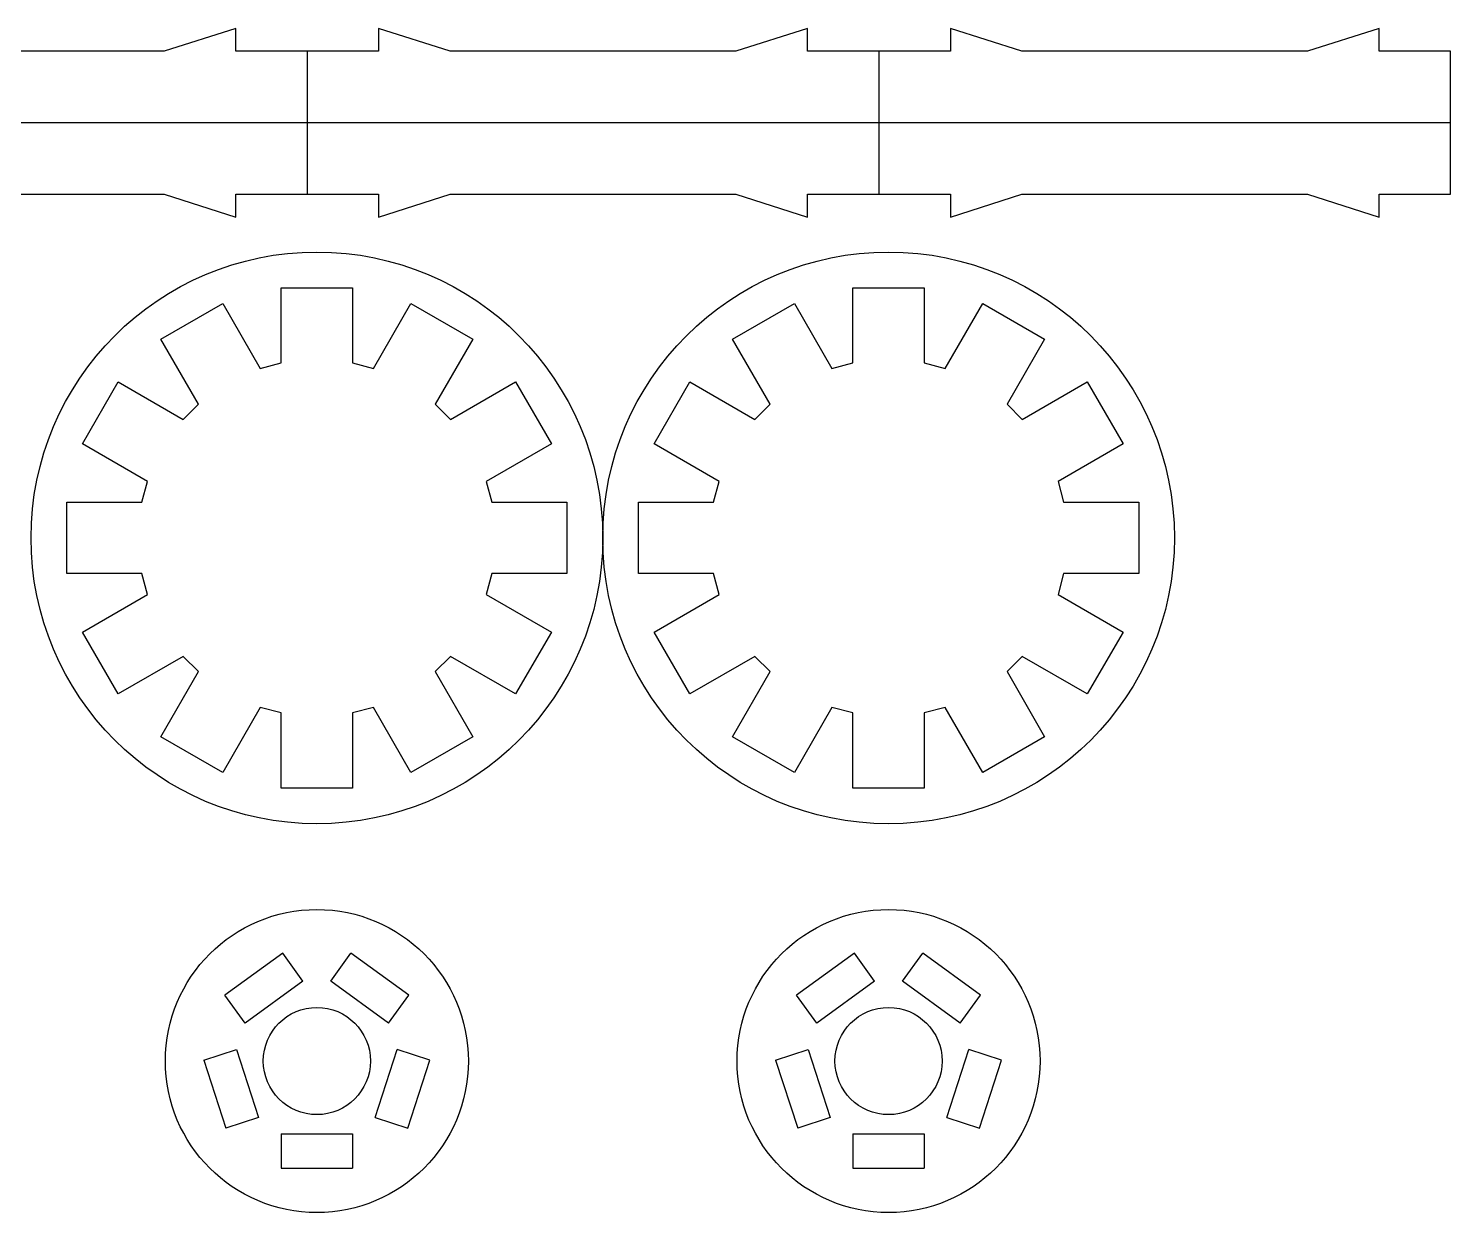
# Model space of a CAD drawing. Header units: inches. Extents: x 0.5 to 7.9, y -1.7 to 8.6.
# Drawn here: x 4.717 to 7.204, y 4.054 to 6.124 of the extents above; entities that cross this region are included whole.
import ezdxf

# ---------------------------------------------------------------- set-up
doc = ezdxf.new("R2010")
doc.units = ezdxf.units.IN
doc.header["$MEASUREMENT"] = 0
doc.layers.add('Layer 1', color=7, linetype='Continuous')

# ---------------------------------------------------------------- blocks, each defined once
blk = doc.blocks.new('block 287')
at = {"layer": 'Layer 1', "color": 7, "lineweight": 25, "true_color": 0xffffff}
blk.add_lwpolyline([(6.4512, 5.1663), (6.6074, 5.1663)], dxfattribs=at)
blk = doc.blocks.new('block 288')
at = {"layer": 'Layer 1', "color": 7, "lineweight": 25, "true_color": 0xffffff}
blk.add_lwpolyline([(7.7012, 5.1663), (7.8574, 5.1663)], dxfattribs=at)
blk = doc.blocks.new('block 289')
at = {"layer": 'Layer 1', "color": 7, "lineweight": 25, "true_color": 0xffffff}
blk.add_lwpolyline([(6.4512, 5.2413), (6.6074, 5.2413)], dxfattribs=at)
blk = doc.blocks.new('block 290')
at = {"layer": 'Layer 1', "color": 7, "lineweight": 25, "true_color": 0xffffff}
blk.add_lwpolyline([(7.7012, 5.2413), (7.8574, 5.2413)], dxfattribs=at)
blk = doc.blocks.new('block 294')
at = {"layer": 'Layer 1', "color": 7, "lineweight": 25, "true_color": 0xffffff}
blk.add_lwpolyline([(7.903, 6.1738), (7.8574, 6.1616)], dxfattribs=at)
blk = doc.blocks.new('block 308')
at = {"layer": 'Layer 1', "color": 7, "lineweight": 25, "true_color": 0xffffff}
blk.add_lwpolyline([(6.653, 6.1738), (6.6074, 6.1616)], dxfattribs=at)
blk = doc.blocks.new('block 314')
at = {"layer": 'Layer 1', "color": 7, "lineweight": 25, "true_color": 0xffffff}
blk.add_lwpolyline([(6.6568, 5.2771), (6.7281, 5.2539)], dxfattribs=at)
blk = doc.blocks.new('block 326')
at = {"layer": 'Layer 1', "color": 7, "lineweight": 25, "true_color": 0xffffff}
blk.add_lwpolyline([(6.7764, 5.4025), (6.705, 5.4257)], dxfattribs=at)
blk = doc.blocks.new('block 332')
at = {"layer": 'Layer 1', "color": 7, "lineweight": 25, "true_color": 0xffffff}
blk.add_lwpolyline([(7.6556, 6.9148), (7.7012, 6.927)], dxfattribs=at)
blk = doc.blocks.new('block 343')
at = {"layer": 'Layer 1', "color": 7, "lineweight": 25, "true_color": 0xffffff}
blk.add_lwpolyline([(7.9068, 5.2771), (7.9781, 5.2539)], dxfattribs=at)
blk = doc.blocks.new('block 344')
at = {"layer": 'Layer 1', "color": 7, "lineweight": 25, "true_color": 0xffffff}
blk.add_lwpolyline([(8.0264, 5.4025), (7.955, 5.4257)], dxfattribs=at)
blk = doc.blocks.new('block 347')
at = {"layer": 'Layer 1', "color": 7, "lineweight": 25, "true_color": 0xffffff}
blk.add_lwpolyline([(6.4056, 6.9148), (6.4512, 6.927)], dxfattribs=at)
blk = doc.blocks.new('block 349')
at = {"layer": 'Layer 1', "color": 7, "lineweight": 25, "true_color": 0xffffff}
blk.add_lwpolyline([(7.3966, 6.4662), (7.2324, 6.4662)], dxfattribs=at)
blk = doc.blocks.new('block 350')
at = {"layer": 'Layer 1', "color": 7, "lineweight": 25, "true_color": 0xffffff}
blk.add_lwpolyline([(6.1466, 6.4662), (5.9824, 6.4662)], dxfattribs=at)
blk = doc.blocks.new('block 356')
at = {"layer": 'Layer 1', "color": 7, "lineweight": 25, "true_color": 0xffffff}
blk.add_lwpolyline([(5.9824, 6.6224), (6.1466, 6.6224)], dxfattribs=at)
blk = doc.blocks.new('block 357')
at = {"layer": 'Layer 1', "color": 7, "lineweight": 25, "true_color": 0xffffff}
blk.add_lwpolyline([(7.2324, 6.6224), (7.3966, 6.6224)], dxfattribs=at)
blk = doc.blocks.new('block 358')
at = {"layer": 'Layer 1', "color": 7, "lineweight": 25, "true_color": 0xffffff}
blk.add_lwpolyline([(6.4512, 6.1616), (6.4056, 6.1738)], dxfattribs=at)
blk = doc.blocks.new('block 359')
at = {"layer": 'Layer 1', "color": 7, "lineweight": 25, "true_color": 0xffffff}
blk.add_lwpolyline([(6.6862, 5.4837), (6.5598, 5.5755)], dxfattribs=at)
blk = doc.blocks.new('block 360')
at = {"layer": 'Layer 1', "color": 7, "lineweight": 25, "true_color": 0xffffff}
blk.add_lwpolyline([(6.7303, 5.5443), (6.6039, 5.6362)], dxfattribs=at)
blk = doc.blocks.new('block 364')
at = {"layer": 'Layer 1', "color": 7, "lineweight": 25, "true_color": 0xffffff}
blk.add_lwpolyline([(6.2369, 6.8033), (6.2703, 6.8367)], dxfattribs=at)
blk = doc.blocks.new('block 365')
at = {"layer": 'Layer 1', "color": 7, "lineweight": 25, "true_color": 0xffffff}
blk.add_lwpolyline([(6.0166, 6.3385), (6.1588, 6.4206)], dxfattribs=at)
blk = doc.blocks.new('block 366')
at = {"layer": 'Layer 1', "color": 7, "lineweight": 25, "true_color": 0xffffff}
blk.add_lwpolyline([(6.8217, 6.8033), (6.9639, 6.8854)], dxfattribs=at)
blk = doc.blocks.new('block 367')
at = {"layer": 'Layer 1', "color": 7, "lineweight": 25, "true_color": 0xffffff}
blk.add_lwpolyline([(7.042, 6.7501), (6.8998, 6.668)], dxfattribs=at)
blk = doc.blocks.new('block 368')
at = {"layer": 'Layer 1', "color": 7, "lineweight": 25, "true_color": 0xffffff}
blk.add_lwpolyline([(6.2369, 6.2853), (6.0948, 6.2032)], dxfattribs=at)
blk = doc.blocks.new('block 382')
at = {"layer": 'Layer 1', "color": 7, "lineweight": 25, "true_color": 0xffffff}
blk.add_lwpolyline([(7.7012, 6.1616), (7.6556, 6.1738)], dxfattribs=at)
blk = doc.blocks.new('block 383')
at = {"layer": 'Layer 1', "color": 7, "lineweight": 25, "true_color": 0xffffff}
blk.add_lwpolyline([(6.3724, 5.4837), (6.3283, 5.5443)], dxfattribs=at)
blk = doc.blocks.new('block 384')
at = {"layer": 'Layer 1', "color": 7, "lineweight": 25, "true_color": 0xffffff}
blk.add_lwpolyline([(6.4988, 5.5755), (6.4548, 5.6362)], dxfattribs=at)
blk = doc.blocks.new('block 391')
at = {"layer": 'Layer 1', "color": 7, "lineweight": 25, "true_color": 0xffffff}
blk.add_lwpolyline([(6.1466, 6.6224), (6.1588, 6.668)], dxfattribs=at)
blk = doc.blocks.new('block 400')
at = {"layer": 'Layer 1', "color": 7, "lineweight": 25, "true_color": 0xffffff}
blk.add_lwpolyline([(6.9639, 6.2032), (6.8217, 6.2853)], dxfattribs=at)
blk = doc.blocks.new('block 401')
at = {"layer": 'Layer 1', "color": 7, "lineweight": 25, "true_color": 0xffffff}
blk.add_lwpolyline([(6.1588, 6.668), (6.0166, 6.7501)], dxfattribs=at)
blk = doc.blocks.new('block 402')
at = {"layer": 'Layer 1', "color": 7, "lineweight": 25, "true_color": 0xffffff}
blk.add_lwpolyline([(6.2703, 6.2519), (6.2369, 6.2853)], dxfattribs=at)
blk = doc.blocks.new('block 403')
at = {"layer": 'Layer 1', "color": 7, "lineweight": 25, "true_color": 0xffffff}
blk.add_lwpolyline([(6.2823, 5.4025), (6.3306, 5.2539)], dxfattribs=at)
blk = doc.blocks.new('block 404')
at = {"layer": 'Layer 1', "color": 7, "lineweight": 25, "true_color": 0xffffff}
blk.add_lwpolyline([(6.3536, 5.4257), (6.4019, 5.2771)], dxfattribs=at)
blk = doc.blocks.new('block 405')
at = {"layer": 'Layer 1', "color": 7, "lineweight": 25, "true_color": 0xffffff}
blk.add_lwpolyline([(6.1882, 6.1097), (6.2703, 6.2519)], dxfattribs=at)
blk = doc.blocks.new('block 406')
at = {"layer": 'Layer 1', "color": 7, "lineweight": 25, "true_color": 0xffffff}
blk.add_lwpolyline([(6.4056, 6.1738), (6.3235, 6.0316)], dxfattribs=at)
blk = doc.blocks.new('block 407')
at = {"layer": 'Layer 1', "color": 7, "lineweight": 25, "true_color": 0xffffff}
blk.add_lwpolyline([(7.2666, 6.3385), (7.4088, 6.4206)], dxfattribs=at)
blk = doc.blocks.new('block 408')
at = {"layer": 'Layer 1', "color": 7, "lineweight": 25, "true_color": 0xffffff}
blk.add_lwpolyline([(8.0717, 6.8033), (8.2139, 6.8854)], dxfattribs=at)
blk = doc.blocks.new('block 411')
at = {"layer": 'Layer 1', "color": 7, "lineweight": 25, "true_color": 0xffffff}
blk.add_lwpolyline([(9.0081, 7.4519), (1.5081, 7.4519)], dxfattribs=at)
blk = doc.blocks.new('block 412')
at = {"layer": 'Layer 1', "color": 7, "lineweight": 25, "true_color": 0xffffff}
blk.add_lwpolyline([(6.6074, 6.927), (6.653, 6.9148)], dxfattribs=at)
blk = doc.blocks.new('block 413')
at = {"layer": 'Layer 1', "color": 7, "lineweight": 25, "true_color": 0xffffff}
blk.add_lwpolyline([(6.0948, 6.8854), (6.2369, 6.8033)], dxfattribs=at)
blk = doc.blocks.new('block 414')
at = {"layer": 'Layer 1', "color": 7, "lineweight": 25, "true_color": 0xffffff}
blk.add_lwpolyline([(6.8998, 6.4206), (7.042, 6.3385)], dxfattribs=at)
blk = doc.blocks.new('block 415')
at = {"layer": 'Layer 1', "color": 7, "lineweight": 25, "true_color": 0xffffff}
blk.add_lwpolyline([(7.9362, 5.4837), (7.8098, 5.5755)], dxfattribs=at)
blk = doc.blocks.new('block 416')
at = {"layer": 'Layer 1', "color": 7, "lineweight": 25, "true_color": 0xffffff}
blk.add_lwpolyline([(7.9803, 5.5443), (7.8539, 5.6362)], dxfattribs=at)
blk = doc.blocks.new('block 417')
at = {"layer": 'Layer 1', "color": 7, "lineweight": 25, "true_color": 0xffffff}
blk.add_lwpolyline([(6.1588, 6.4206), (6.1466, 6.4662)], dxfattribs=at)
blk = doc.blocks.new('block 418')
at = {"layer": 'Layer 1', "color": 7, "lineweight": 25, "true_color": 0xffffff}
blk.add_lwpolyline([(6.4512, 5.2413), (6.4512, 5.1663)], dxfattribs=at)
blk = doc.blocks.new('block 419')
at = {"layer": 'Layer 1', "color": 7, "lineweight": 25, "true_color": 0xffffff}
blk.add_lwpolyline([(6.4512, 5.9974), (6.4512, 6.1616)], dxfattribs=at)
blk = doc.blocks.new('block 420')
at = {"layer": 'Layer 1', "color": 7, "lineweight": 25, "true_color": 0xffffff}
blk.add_lwpolyline([(6.4512, 6.927), (6.4512, 7.0912)], dxfattribs=at)
blk = doc.blocks.new('block 421')
at = {"layer": 'Layer 1', "color": 7, "lineweight": 25, "true_color": 0xffffff}
blk.add_lwpolyline([(6.5081, 7.6081), (6.5081, 7.2956)], dxfattribs=at)
blk = doc.blocks.new('block 422')
at = {"layer": 'Layer 1', "color": 7, "lineweight": 25, "true_color": 0xffffff}
blk.add_lwpolyline([(6.6074, 7.0912), (6.6074, 6.927)], dxfattribs=at)
blk = doc.blocks.new('block 423')
at = {"layer": 'Layer 1', "color": 7, "lineweight": 25, "true_color": 0xffffff}
blk.add_lwpolyline([(6.6074, 6.1616), (6.6074, 5.9974)], dxfattribs=at)
blk = doc.blocks.new('block 424')
at = {"layer": 'Layer 1', "color": 7, "lineweight": 25, "true_color": 0xffffff}
blk.add_lwpolyline([(6.6074, 5.2413), (6.6074, 5.1663)], dxfattribs=at)
blk = doc.blocks.new('block 425')
at = {"layer": 'Layer 1', "color": 7, "lineweight": 25, "true_color": 0xffffff}
blk.add_lwpolyline([(6.8217, 6.2853), (6.7883, 6.2519)], dxfattribs=at)
blk = doc.blocks.new('block 426')
at = {"layer": 'Layer 1', "color": 7, "lineweight": 25, "true_color": 0xffffff}
blk.add_lwpolyline([(7.4869, 6.8033), (7.5203, 6.8367)], dxfattribs=at)
blk = doc.blocks.new('block 427')
at = {"layer": 'Layer 1', "color": 7, "lineweight": 25, "true_color": 0xffffff}
blk.add_lwpolyline([(6.4548, 5.6362), (6.3283, 5.5443)], dxfattribs=at)
blk = doc.blocks.new('block 428')
at = {"layer": 'Layer 1', "color": 7, "lineweight": 25, "true_color": 0xffffff}
blk.add_lwpolyline([(8.292, 6.7501), (8.1498, 6.668)], dxfattribs=at)
blk = doc.blocks.new('block 429')
at = {"layer": 'Layer 1', "color": 7, "lineweight": 25, "true_color": 0xffffff}
blk.add_lwpolyline([(7.4869, 6.2853), (7.3448, 6.2032)], dxfattribs=at)
blk = doc.blocks.new('block 430')
at = {"layer": 'Layer 1', "color": 7, "lineweight": 25, "true_color": 0xffffff}
blk.add_lwpolyline([(6.2823, 5.4025), (6.3536, 5.4257)], dxfattribs=at)
blk = doc.blocks.new('block 432')
at = {"layer": 'Layer 1', "color": 7, "lineweight": 25, "true_color": 0xffffff}
blk.add_lwpolyline([(7.8574, 6.927), (7.903, 6.9148)], dxfattribs=at)
blk = doc.blocks.new('block 433')
at = {"layer": 'Layer 1', "color": 7, "lineweight": 25, "true_color": 0xffffff}
blk.add_lwpolyline([(8.2139, 6.2032), (8.0717, 6.2853)], dxfattribs=at)
blk = doc.blocks.new('block 434')
at = {"layer": 'Layer 1', "color": 7, "lineweight": 25, "true_color": 0xffffff}
blk.add_lwpolyline([(7.4088, 6.668), (7.2666, 6.7501)], dxfattribs=at)
blk = doc.blocks.new('block 435')
at = {"layer": 'Layer 1', "color": 7, "lineweight": 25, "true_color": 0xffffff}
blk.add_lwpolyline([(6.912, 6.4662), (6.8998, 6.4206)], dxfattribs=at)
blk = doc.blocks.new('block 436')
at = {"layer": 'Layer 1', "color": 7, "lineweight": 25, "true_color": 0xffffff}
blk.add_lwpolyline([(6.5598, 5.5755), (6.6039, 5.6362)], dxfattribs=at)
blk = doc.blocks.new('block 437')
at = {"layer": 'Layer 1', "color": 7, "lineweight": 25, "true_color": 0xffffff}
blk.add_lwpolyline([(6.4988, 5.5755), (6.3724, 5.4837)], dxfattribs=at)
blk = doc.blocks.new('block 438')
at = {"layer": 'Layer 1', "color": 7, "lineweight": 25, "true_color": 0xffffff}
blk.add_lwpolyline([(6.4019, 5.2771), (6.3306, 5.2539)], dxfattribs=at)
blk = doc.blocks.new('block 439')
at = {"layer": 'Layer 1', "color": 7, "lineweight": 25, "true_color": 0xffffff}
blk.add_lwpolyline([(7.5323, 5.4025), (7.6036, 5.4257)], dxfattribs=at)
blk = doc.blocks.new('block 442')
at = {"layer": 'Layer 1', "color": 7, "lineweight": 25, "true_color": 0xffffff}
blk.add_lwpolyline([(7.3448, 6.8854), (7.4869, 6.8033)], dxfattribs=at)
blk = doc.blocks.new('block 443')
at = {"layer": 'Layer 1', "color": 7, "lineweight": 25, "true_color": 0xffffff}
blk.add_lwpolyline([(8.1498, 6.4206), (8.292, 6.3385)], dxfattribs=at)
blk = doc.blocks.new('block 444')
at = {"layer": 'Layer 1', "color": 7, "lineweight": 25, "true_color": 0xffffff}
blk.add_lwpolyline([(6.7883, 6.8367), (6.8217, 6.8033)], dxfattribs=at)
blk = doc.blocks.new('block 445')
at = {"layer": 'Layer 1', "color": 7, "lineweight": 25, "true_color": 0xffffff}
blk.add_lwpolyline([(7.5203, 6.2519), (7.4869, 6.2853)], dxfattribs=at)
blk = doc.blocks.new('block 446')
at = {"layer": 'Layer 1', "color": 7, "lineweight": 25, "true_color": 0xffffff}
blk.add_lwpolyline([(7.6224, 5.4837), (7.5783, 5.5443)], dxfattribs=at)
blk = doc.blocks.new('block 447')
at = {"layer": 'Layer 1', "color": 7, "lineweight": 25, "true_color": 0xffffff}
blk.add_lwpolyline([(7.7488, 5.5755), (7.7048, 5.6362)], dxfattribs=at)
blk = doc.blocks.new('block 448')
at = {"layer": 'Layer 1', "color": 7, "lineweight": 25, "true_color": 0xffffff}
blk.add_lwpolyline([(6.6568, 5.2771), (6.705, 5.4257)], dxfattribs=at)
blk = doc.blocks.new('block 449')
at = {"layer": 'Layer 1', "color": 7, "lineweight": 25, "true_color": 0xffffff}
blk.add_lwpolyline([(6.7281, 5.2539), (6.7764, 5.4025)], dxfattribs=at)
blk = doc.blocks.new('block 450')
at = {"layer": 'Layer 1', "color": 7, "lineweight": 25, "true_color": 0xffffff}
blk.add_lwpolyline([(6.6862, 5.4837), (6.7303, 5.5443)], dxfattribs=at)
blk = doc.blocks.new('block 451')
at = {"layer": 'Layer 1', "color": 7, "lineweight": 25, "true_color": 0xffffff}
blk.add_lwpolyline([(7.6519, 5.2771), (7.5806, 5.2539)], dxfattribs=at)
blk = doc.blocks.new('block 452')
at = {"layer": 'Layer 1', "color": 7, "lineweight": 25, "true_color": 0xffffff}
blk.add_lwpolyline([(7.5323, 5.4025), (7.5806, 5.2539)], dxfattribs=at)
blk = doc.blocks.new('block 453')
at = {"layer": 'Layer 1', "color": 7, "lineweight": 25, "true_color": 0xffffff}
blk.add_lwpolyline([(6.8998, 6.668), (6.912, 6.6224)], dxfattribs=at)
blk = doc.blocks.new('block 454')
at = {"layer": 'Layer 1', "color": 7, "lineweight": 25, "true_color": 0xffffff}
blk.add_lwpolyline([(7.3966, 6.6224), (7.4088, 6.668)], dxfattribs=at)
blk = doc.blocks.new('block 455')
at = {"layer": 'Layer 1', "color": 7, "lineweight": 25, "true_color": 0xffffff}
blk.add_lwpolyline([(7.4382, 6.1097), (7.5203, 6.2519)], dxfattribs=at)
blk = doc.blocks.new('block 456')
at = {"layer": 'Layer 1', "color": 7, "lineweight": 25, "true_color": 0xffffff}
blk.add_lwpolyline([(8.0717, 6.2853), (8.0383, 6.2519)], dxfattribs=at)
blk = doc.blocks.new('block 457')
at = {"layer": 'Layer 1', "color": 7, "lineweight": 25, "true_color": 0xffffff}
blk.add_lwpolyline([(7.7048, 5.6362), (7.5783, 5.5443)], dxfattribs=at)
blk = doc.blocks.new('block 458')
at = {"layer": 'Layer 1', "color": 7, "lineweight": 25, "true_color": 0xffffff}
blk.add_lwpolyline([(7.7488, 5.5755), (7.6224, 5.4837)], dxfattribs=at)
blk = doc.blocks.new('block 459')
at = {"layer": 'Layer 1', "color": 7, "lineweight": 25, "true_color": 0xffffff}
blk.add_lwpolyline([(7.6036, 5.4257), (7.6519, 5.2771)], dxfattribs=at)
blk = doc.blocks.new('block 460')
at = {"layer": 'Layer 1', "color": 7, "lineweight": 25, "true_color": 0xffffff}
blk.add_lwpolyline([(7.4088, 6.4206), (7.3966, 6.4662)], dxfattribs=at)
blk = doc.blocks.new('block 461')
at = {"layer": 'Layer 1', "color": 7, "lineweight": 25, "true_color": 0xffffff}
blk.add_lwpolyline([(7.6556, 6.1738), (7.5735, 6.0316)], dxfattribs=at)
blk = doc.blocks.new('block 462')
at = {"layer": 'Layer 1', "color": 7, "lineweight": 25, "true_color": 0xffffff}
blk.add_lwpolyline([(8.0383, 6.8367), (8.0717, 6.8033)], dxfattribs=at)
blk = doc.blocks.new('block 463')
at = {"layer": 'Layer 1', "color": 7, "lineweight": 25, "true_color": 0xffffff}
blk.add_lwpolyline([(7.7012, 5.2413), (7.7012, 5.1663)], dxfattribs=at)
blk = doc.blocks.new('block 464')
at = {"layer": 'Layer 1', "color": 7, "lineweight": 25, "true_color": 0xffffff}
blk.add_lwpolyline([(7.7012, 5.9974), (7.7012, 6.1616)], dxfattribs=at)
blk = doc.blocks.new('block 465')
at = {"layer": 'Layer 1', "color": 7, "lineweight": 25, "true_color": 0xffffff}
blk.add_lwpolyline([(7.7012, 6.927), (7.7012, 7.0912)], dxfattribs=at)
blk = doc.blocks.new('block 466')
at = {"layer": 'Layer 1', "color": 7, "lineweight": 25, "true_color": 0xffffff}
blk.add_lwpolyline([(7.7581, 7.6081), (7.7581, 7.2956)], dxfattribs=at)
blk = doc.blocks.new('block 467')
at = {"layer": 'Layer 1', "color": 7, "lineweight": 25, "true_color": 0xffffff}
blk.add_lwpolyline([(7.8574, 7.0912), (7.8574, 6.927)], dxfattribs=at)
blk = doc.blocks.new('block 468')
at = {"layer": 'Layer 1', "color": 7, "lineweight": 25, "true_color": 0xffffff}
blk.add_lwpolyline([(7.8574, 6.1616), (7.8574, 5.9974)], dxfattribs=at)
blk = doc.blocks.new('block 469')
at = {"layer": 'Layer 1', "color": 7, "lineweight": 25, "true_color": 0xffffff}
blk.add_lwpolyline([(7.8574, 5.2413), (7.8574, 5.1663)], dxfattribs=at)
blk = doc.blocks.new('block 470')
at = {"layer": 'Layer 1', "color": 7, "lineweight": 25, "true_color": 0xffffff}
blk.add_lwpolyline([(7.8098, 5.5755), (7.8539, 5.6362)], dxfattribs=at)
blk = doc.blocks.new('block 471')
at = {"layer": 'Layer 1', "color": 7, "lineweight": 25, "true_color": 0xffffff}
blk.add_lwpolyline([(8.162, 6.4662), (8.1498, 6.4206)], dxfattribs=at)
blk = doc.blocks.new('block 472')
at = {"layer": 'Layer 1', "color": 7, "lineweight": 25, "true_color": 0xffffff}
blk.add_lwpolyline([(7.9068, 5.2771), (7.955, 5.4257)], dxfattribs=at)
blk = doc.blocks.new('block 473')
at = {"layer": 'Layer 1', "color": 7, "lineweight": 25, "true_color": 0xffffff}
blk.add_lwpolyline([(7.9781, 5.2539), (8.0264, 5.4025)], dxfattribs=at)
blk = doc.blocks.new('block 474')
at = {"layer": 'Layer 1', "color": 7, "lineweight": 25, "true_color": 0xffffff}
blk.add_lwpolyline([(7.9362, 5.4837), (7.9803, 5.5443)], dxfattribs=at)
blk = doc.blocks.new('block 475')
at = {"layer": 'Layer 1', "color": 7, "lineweight": 25, "true_color": 0xffffff}
blk.add_lwpolyline([(8.1498, 6.668), (8.162, 6.6224)], dxfattribs=at)
blk = doc.blocks.new('block 476')
at = {"layer": 'Layer 1', "color": 7, "lineweight": 25, "true_color": 0xffffff}
blk.add_lwpolyline([(9.0081, 7.2956), (9.0081, 7.6081)], dxfattribs=at)
blk = doc.blocks.new('block 2')
at = {"layer": 'Layer 1'}
for name in ['block 421', 'block 466', 'block 476', 'block 411', 'block 420', 'block 422', 'block 465', 'block 467', 'block 347', 'block 412', 'block 332', 'block 432', 'block 413', 'block 366', 'block 442', 'block 408', 'block 364', 'block 444', 'block 426', 'block 462', 'block 401', 'block 367', 'block 434', 'block 428', 'block 391', 'block 453', 'block 454', 'block 475', 'block 356', 'block 357', 'block 350', 'block 417', 'block 435', 'block 349', 'block 460', 'block 471', 'block 365', 'block 414', 'block 407', 'block 443', 'block 368', 'block 402', 'block 425', 'block 400', 'block 429', 'block 445', 'block 456', 'block 433', 'block 405', 'block 455', 'block 406', 'block 358', 'block 419', 'block 308', 'block 423', 'block 461', 'block 382', 'block 464', 'block 294', 'block 468', 'block 427', 'block 384', 'block 436', 'block 360', 'block 457', 'block 447', 'block 470', 'block 416', 'block 437', 'block 359', 'block 458', 'block 415', 'block 383', 'block 450', 'block 446', 'block 474', 'block 430', 'block 404', 'block 448', 'block 326', 'block 439', 'block 459', 'block 472', 'block 344', 'block 403', 'block 449', 'block 452', 'block 473', 'block 438', 'block 314', 'block 451', 'block 343', 'block 289', 'block 418', 'block 424', 'block 290', 'block 463', 'block 469', 'block 287', 'block 288']:
    blk.add_blockref(name, (0, 0), dxfattribs=at)
blk = doc.blocks.new('block 969')
at = {"layer": 'Layer 1', "color": 7, "lineweight": 25, "true_color": 0xffffff}
blk.add_lwpolyline([(6.3519, 7.6581), (6.1956, 7.6081)], dxfattribs=at)
blk = doc.blocks.new('block 971')
at = {"layer": 'Layer 1', "color": 7, "lineweight": 25, "true_color": 0xffffff}
blk.add_lwpolyline([(7.6019, 7.6581), (7.4456, 7.6081)], dxfattribs=at)
blk = doc.blocks.new('block 972')
at = {"layer": 'Layer 1', "color": 7, "lineweight": 25, "true_color": 0xffffff}
blk.add_lwpolyline([(6.6644, 7.2456), (6.8206, 7.2956)], dxfattribs=at)
blk = doc.blocks.new('block 973')
at = {"layer": 'Layer 1', "color": 7, "lineweight": 25, "true_color": 0xffffff}
blk.add_lwpolyline([(7.8574, 5.9974), (7.7012, 5.9974)], dxfattribs=at)
blk = doc.blocks.new('block 974')
at = {"layer": 'Layer 1', "color": 7, "lineweight": 25, "true_color": 0xffffff}
blk.add_lwpolyline([(6.6074, 5.9974), (6.4512, 5.9974)], dxfattribs=at)
blk = doc.blocks.new('block 977')
at = {"layer": 'Layer 1', "color": 7, "lineweight": 25, "true_color": 0xffffff}
blk.add_lwpolyline([(6.1882, 6.9788), (6.3235, 7.057)], dxfattribs=at)
blk = doc.blocks.new('block 978')
at = {"layer": 'Layer 1', "color": 7, "lineweight": 25, "true_color": 0xffffff}
blk.add_lwpolyline([(8.8519, 7.6581), (8.6956, 7.6081)], dxfattribs=at)
blk = doc.blocks.new('block 979')
at = {"layer": 'Layer 1', "color": 7, "lineweight": 25, "true_color": 0xffffff}
blk.add_lwpolyline([(7.9144, 7.2456), (8.0706, 7.2956)], dxfattribs=at)
blk = doc.blocks.new('block 983')
at = {"layer": 'Layer 1', "color": 7, "lineweight": 25, "true_color": 0xffffff}
blk.add_lwpolyline([(8.3262, 6.4662), (8.162, 6.4662)], dxfattribs=at)
blk = doc.blocks.new('block 984')
at = {"layer": 'Layer 1', "color": 7, "lineweight": 25, "true_color": 0xffffff}
blk.add_lwpolyline([(7.0762, 6.4662), (6.912, 6.4662)], dxfattribs=at)
blk = doc.blocks.new('block 985')
at = {"layer": 'Layer 1', "color": 7, "lineweight": 25, "true_color": 0xffffff}
blk.add_lwpolyline([(6.912, 6.6224), (7.0762, 6.6224)], dxfattribs=at)
blk = doc.blocks.new('block 986')
at = {"layer": 'Layer 1', "color": 7, "lineweight": 25, "true_color": 0xffffff}
blk.add_lwpolyline([(8.162, 6.6224), (8.3262, 6.6224)], dxfattribs=at)
blk = doc.blocks.new('block 988')
at = {"layer": 'Layer 1', "color": 7, "lineweight": 25, "true_color": 0xffffff}
blk.add_lwpolyline([(6.3235, 6.0316), (6.1882, 6.1097)], dxfattribs=at)
blk = doc.blocks.new('block 989')
at = {"layer": 'Layer 1', "color": 7, "lineweight": 25, "true_color": 0xffffff}
blk.add_lwpolyline([(6.0166, 6.7501), (6.0948, 6.8854)], dxfattribs=at)
blk = doc.blocks.new('block 990')
at = {"layer": 'Layer 1', "color": 7, "lineweight": 25, "true_color": 0xffffff}
blk.add_lwpolyline([(7.4382, 6.9788), (7.5735, 7.057)], dxfattribs=at)
blk = doc.blocks.new('block 993')
at = {"layer": 'Layer 1', "color": 7, "lineweight": 25, "true_color": 0xffffff}
blk.add_lwpolyline([(5.9824, 6.4662), (5.9824, 6.6224)], dxfattribs=at)
blk = doc.blocks.new('block 994')
at = {"layer": 'Layer 1', "color": 7, "lineweight": 25, "true_color": 0xffffff}
blk.add_lwpolyline([(6.4512, 7.0912), (6.6074, 7.0912)], dxfattribs=at)
blk = doc.blocks.new('block 995')
at = {"layer": 'Layer 1', "color": 7, "lineweight": 25, "true_color": 0xffffff}
blk.add_lwpolyline([(7.7012, 7.0912), (7.8574, 7.0912)], dxfattribs=at)
blk = doc.blocks.new('block 997')
at = {"layer": 'Layer 1', "color": 7, "lineweight": 25, "true_color": 0xffffff}
blk.add_lwpolyline([(6.0948, 6.2032), (6.0166, 6.3385)], dxfattribs=at)
blk = doc.blocks.new('block 998')
at = {"layer": 'Layer 1', "color": 7, "lineweight": 25, "true_color": 0xffffff}
blk.add_lwpolyline([(6.653, 6.9148), (6.7351, 7.057)], dxfattribs=at)
blk = doc.blocks.new('block 999')
at = {"layer": 'Layer 1', "color": 7, "lineweight": 25, "true_color": 0xffffff}
blk.add_lwpolyline([(6.8704, 6.9788), (6.7883, 6.8367)], dxfattribs=at)
blk = doc.blocks.new('block 1000')
at = {"layer": 'Layer 1', "color": 7, "lineweight": 25, "true_color": 0xffffff}
blk.add_lwpolyline([(6.8704, 6.1097), (6.7351, 6.0316)], dxfattribs=at)
blk = doc.blocks.new('block 1008')
at = {"layer": 'Layer 1', "color": 7, "lineweight": 25, "true_color": 0xffffff}
blk.add_lwpolyline([(5.5706, 7.2956), (6.1956, 7.2956)], dxfattribs=at)
blk = doc.blocks.new('block 1009')
at = {"layer": 'Layer 1', "color": 7, "lineweight": 25, "true_color": 0xffffff}
blk.add_lwpolyline([(6.3519, 7.2956), (6.6644, 7.2956)], dxfattribs=at)
blk = doc.blocks.new('block 1010')
at = {"layer": 'Layer 1', "color": 7, "lineweight": 25, "true_color": 0xffffff}
blk.add_lwpolyline([(6.8206, 7.2956), (7.4456, 7.2956)], dxfattribs=at)
blk = doc.blocks.new('block 1011')
at = {"layer": 'Layer 1', "color": 7, "lineweight": 25, "true_color": 0xffffff}
blk.add_lwpolyline([(7.6019, 7.2956), (7.9144, 7.2956)], dxfattribs=at)
blk = doc.blocks.new('block 1012')
at = {"layer": 'Layer 1', "color": 7, "lineweight": 25, "true_color": 0xffffff}
blk.add_lwpolyline([(8.0706, 7.2956), (8.6956, 7.2956)], dxfattribs=at)
blk = doc.blocks.new('block 1013')
at = {"layer": 'Layer 1', "color": 7, "lineweight": 25, "true_color": 0xffffff}
blk.add_lwpolyline([(8.8519, 7.2956), (9.0081, 7.2956)], dxfattribs=at)
blk = doc.blocks.new('block 1015')
at = {"layer": 'Layer 1', "color": 7, "lineweight": 25, "true_color": 0xffffff}
blk.add_lwpolyline([(7.5735, 6.0316), (7.4382, 6.1097)], dxfattribs=at)
blk = doc.blocks.new('block 1016')
at = {"layer": 'Layer 1', "color": 7, "lineweight": 25, "true_color": 0xffffff}
blk.add_lwpolyline([(6.3519, 7.2456), (6.3519, 7.2956)], dxfattribs=at)
blk = doc.blocks.new('block 1017')
at = {"layer": 'Layer 1', "color": 7, "lineweight": 25, "true_color": 0xffffff}
blk.add_lwpolyline([(6.3519, 7.6081), (6.3519, 7.6581)], dxfattribs=at)
blk = doc.blocks.new('block 1018')
at = {"layer": 'Layer 1', "color": 7, "lineweight": 25, "true_color": 0xffffff}
blk.add_lwpolyline([(9.0081, 7.6081), (8.8519, 7.6081)], dxfattribs=at)
blk = doc.blocks.new('block 1019')
at = {"layer": 'Layer 1', "color": 7, "lineweight": 25, "true_color": 0xffffff}
blk.add_lwpolyline([(8.6956, 7.6081), (8.0706, 7.6081)], dxfattribs=at)
blk = doc.blocks.new('block 1020')
at = {"layer": 'Layer 1', "color": 7, "lineweight": 25, "true_color": 0xffffff}
blk.add_lwpolyline([(7.9144, 7.6081), (7.6019, 7.6081)], dxfattribs=at)
blk = doc.blocks.new('block 1021')
at = {"layer": 'Layer 1', "color": 7, "lineweight": 25, "true_color": 0xffffff}
blk.add_lwpolyline([(7.4456, 7.6081), (6.8206, 7.6081)], dxfattribs=at)
blk = doc.blocks.new('block 1022')
at = {"layer": 'Layer 1', "color": 7, "lineweight": 25, "true_color": 0xffffff}
blk.add_lwpolyline([(6.6644, 7.6081), (6.3519, 7.6081)], dxfattribs=at)
blk = doc.blocks.new('block 1023')
at = {"layer": 'Layer 1', "color": 7, "lineweight": 25, "true_color": 0xffffff}
blk.add_lwpolyline([(6.1956, 7.6081), (5.5706, 7.6081)], dxfattribs=at)
blk = doc.blocks.new('block 1031')
at = {"layer": 'Layer 1', "color": 7, "lineweight": 25, "true_color": 0xffffff}
blk.add_lwpolyline([(6.1956, 7.2956), (6.3519, 7.2456)], dxfattribs=at)
blk = doc.blocks.new('block 1033')
at = {"layer": 'Layer 1', "color": 7, "lineweight": 25, "true_color": 0xffffff}
blk.add_lwpolyline([(6.7351, 7.057), (6.8704, 6.9788)], dxfattribs=at)
blk = doc.blocks.new('block 1034')
at = {"layer": 'Layer 1', "color": 7, "lineweight": 25, "true_color": 0xffffff}
blk.add_lwpolyline([(6.7351, 6.0316), (6.653, 6.1738)], dxfattribs=at)
blk = doc.blocks.new('block 1035')
at = {"layer": 'Layer 1', "color": 7, "lineweight": 25, "true_color": 0xffffff}
blk.add_lwpolyline([(6.2703, 6.8367), (6.1882, 6.9788)], dxfattribs=at)
blk = doc.blocks.new('block 1036')
at = {"layer": 'Layer 1', "color": 7, "lineweight": 25, "true_color": 0xffffff}
blk.add_lwpolyline([(6.3235, 7.057), (6.4056, 6.9148)], dxfattribs=at)
blk = doc.blocks.new('block 1037')
at = {"layer": 'Layer 1', "color": 7, "lineweight": 25, "true_color": 0xffffff}
blk.add_lwpolyline([(6.7883, 6.2519), (6.8704, 6.1097)], dxfattribs=at)
blk = doc.blocks.new('block 1038')
at = {"layer": 'Layer 1', "color": 7, "lineweight": 25, "true_color": 0xffffff}
blk.add_lwpolyline([(6.6644, 7.6581), (6.6644, 7.6081)], dxfattribs=at)
blk = doc.blocks.new('block 1039')
at = {"layer": 'Layer 1', "color": 7, "lineweight": 25, "true_color": 0xffffff}
blk.add_lwpolyline([(6.6644, 7.2956), (6.6644, 7.2456)], dxfattribs=at)
blk = doc.blocks.new('block 1040')
at = {"layer": 'Layer 1', "color": 7, "lineweight": 25, "true_color": 0xffffff}
blk.add_lwpolyline([(7.2666, 6.7501), (7.3448, 6.8854)], dxfattribs=at)
blk = doc.blocks.new('block 1041')
at = {"layer": 'Layer 1', "color": 7, "lineweight": 25, "true_color": 0xffffff}
blk.add_lwpolyline([(7.042, 6.3385), (6.9639, 6.2032)], dxfattribs=at)
blk = doc.blocks.new('block 1042')
at = {"layer": 'Layer 1', "color": 7, "lineweight": 25, "true_color": 0xffffff}
blk.add_lwpolyline([(7.4456, 7.2956), (7.6019, 7.2456)], dxfattribs=at)
blk = doc.blocks.new('block 1043')
at = {"layer": 'Layer 1', "color": 7, "lineweight": 25, "true_color": 0xffffff}
blk.add_lwpolyline([(7.0762, 6.6224), (7.0762, 6.4662)], dxfattribs=at)
blk = doc.blocks.new('block 1044')
at = {"layer": 'Layer 1', "color": 7, "lineweight": 25, "true_color": 0xffffff}
blk.add_lwpolyline([(8.1204, 6.1097), (7.9851, 6.0316)], dxfattribs=at)
blk = doc.blocks.new('block 1045')
at = {"layer": 'Layer 1', "color": 7, "lineweight": 25, "true_color": 0xffffff}
blk.add_lwpolyline([(6.8206, 7.6081), (6.6644, 7.6581)], dxfattribs=at)
blk = doc.blocks.new('block 1046')
at = {"layer": 'Layer 1', "color": 7, "lineweight": 25, "true_color": 0xffffff}
blk.add_lwpolyline([(7.3448, 6.2032), (7.2666, 6.3385)], dxfattribs=at)
blk = doc.blocks.new('block 1047')
at = {"layer": 'Layer 1', "color": 7, "lineweight": 25, "true_color": 0xffffff}
blk.add_lwpolyline([(6.9639, 6.8854), (7.042, 6.7501)], dxfattribs=at)
blk = doc.blocks.new('block 1048')
at = {"layer": 'Layer 1', "color": 7, "lineweight": 25, "true_color": 0xffffff}
blk.add_lwpolyline([(7.2324, 6.4662), (7.2324, 6.6224)], dxfattribs=at)
blk = doc.blocks.new('block 1049')
at = {"layer": 'Layer 1', "color": 7, "lineweight": 25, "true_color": 0xffffff}
blk.add_lwpolyline([(7.903, 6.9148), (7.9851, 7.057)], dxfattribs=at)
blk = doc.blocks.new('block 1050')
at = {"layer": 'Layer 1', "color": 7, "lineweight": 25, "true_color": 0xffffff}
blk.add_lwpolyline([(8.6956, 7.2956), (8.8519, 7.2456)], dxfattribs=at)
blk = doc.blocks.new('block 1051')
at = {"layer": 'Layer 1', "color": 7, "lineweight": 25, "true_color": 0xffffff}
blk.add_lwpolyline([(8.0706, 7.6081), (7.9144, 7.6581)], dxfattribs=at)
blk = doc.blocks.new('block 1052')
at = {"layer": 'Layer 1', "color": 7, "lineweight": 25, "true_color": 0xffffff}
blk.add_lwpolyline([(7.9851, 7.057), (8.1204, 6.9788)], dxfattribs=at)
blk = doc.blocks.new('block 1053')
at = {"layer": 'Layer 1', "color": 7, "lineweight": 25, "true_color": 0xffffff}
blk.add_lwpolyline([(7.6019, 7.2456), (7.6019, 7.2956)], dxfattribs=at)
blk = doc.blocks.new('block 1054')
at = {"layer": 'Layer 1', "color": 7, "lineweight": 25, "true_color": 0xffffff}
blk.add_lwpolyline([(7.6019, 7.6081), (7.6019, 7.6581)], dxfattribs=at)
blk = doc.blocks.new('block 1055')
at = {"layer": 'Layer 1', "color": 7, "lineweight": 25, "true_color": 0xffffff}
blk.add_lwpolyline([(8.1204, 6.9788), (8.0383, 6.8367)], dxfattribs=at)
blk = doc.blocks.new('block 1056')
at = {"layer": 'Layer 1', "color": 7, "lineweight": 25, "true_color": 0xffffff}
blk.add_lwpolyline([(7.9851, 6.0316), (7.903, 6.1738)], dxfattribs=at)
blk = doc.blocks.new('block 1057')
at = {"layer": 'Layer 1', "color": 7, "lineweight": 25, "true_color": 0xffffff}
blk.add_lwpolyline([(7.5203, 6.8367), (7.4382, 6.9788)], dxfattribs=at)
blk = doc.blocks.new('block 1058')
at = {"layer": 'Layer 1', "color": 7, "lineweight": 25, "true_color": 0xffffff}
blk.add_lwpolyline([(7.5735, 7.057), (7.6556, 6.9148)], dxfattribs=at)
blk = doc.blocks.new('block 1059')
at = {"layer": 'Layer 1', "color": 7, "lineweight": 25, "true_color": 0xffffff}
blk.add_lwpolyline([(8.0383, 6.2519), (8.1204, 6.1097)], dxfattribs=at)
blk = doc.blocks.new('block 1060')
at = {"layer": 'Layer 1', "color": 7, "lineweight": 25, "true_color": 0xffffff}
blk.add_lwpolyline([(7.9144, 7.6581), (7.9144, 7.6081)], dxfattribs=at)
blk = doc.blocks.new('block 1061')
at = {"layer": 'Layer 1', "color": 7, "lineweight": 25, "true_color": 0xffffff}
blk.add_lwpolyline([(7.9144, 7.2956), (7.9144, 7.2456)], dxfattribs=at)
blk = doc.blocks.new('block 1062')
at = {"layer": 'Layer 1', "color": 7, "lineweight": 25, "true_color": 0xffffff}
blk.add_lwpolyline([(8.292, 6.3385), (8.2139, 6.2032)], dxfattribs=at)
blk = doc.blocks.new('block 1063')
at = {"layer": 'Layer 1', "color": 7, "lineweight": 25, "true_color": 0xffffff}
blk.add_lwpolyline([(8.2139, 6.8854), (8.292, 6.7501)], dxfattribs=at)
blk = doc.blocks.new('block 1064')
at = {"layer": 'Layer 1', "color": 7, "lineweight": 25, "true_color": 0xffffff}
blk.add_lwpolyline([(8.3262, 6.6224), (8.3262, 6.4662)], dxfattribs=at)
blk = doc.blocks.new('block 1065')
at = {"layer": 'Layer 1', "color": 7, "lineweight": 25, "true_color": 0xffffff}
blk.add_lwpolyline([(8.8519, 7.2456), (8.8519, 7.2956)], dxfattribs=at)
blk = doc.blocks.new('block 1066')
at = {"layer": 'Layer 1', "color": 7, "lineweight": 25, "true_color": 0xffffff}
blk.add_lwpolyline([(8.8519, 7.6081), (8.8519, 7.6581)], dxfattribs=at)
blk = doc.blocks.new('block 1075')
at = {"layer": 'Layer 1', "color": 7, "lineweight": 25, "true_color": 0xffffff}
blk.add_open_spline([(7.1543, 6.5443), (7.1543, 6.8895), (6.8745, 7.1693), (6.5293, 7.1693), (6.1841, 7.1693), (5.9043, 6.8895), (5.9043, 6.5443), (5.9043, 6.1991), (6.1841, 5.9193), (6.5293, 5.9193), (6.8745, 5.9193), (7.1543, 6.1991), (7.1543, 6.5443), (7.1543, 6.5443), (7.1543, 6.5443), (7.1543, 6.5443)], degree=3, knots=[0, 0, 0, 0, 1, 1, 1, 2, 2, 2, 3, 3, 3, 4, 4, 4, 5, 5, 5, 5], dxfattribs=at)
blk = doc.blocks.new('block 1076')
at = {"layer": 'Layer 1', "color": 7, "lineweight": 25, "true_color": 0xffffff}
blk.add_open_spline([(8.4043, 6.5443), (8.4043, 6.8895), (8.1245, 7.1693), (7.7793, 7.1693), (7.4341, 7.1693), (7.1543, 6.8895), (7.1543, 6.5443), (7.1543, 6.1991), (7.4341, 5.9193), (7.7793, 5.9193), (8.1245, 5.9193), (8.4043, 6.1991), (8.4043, 6.5443), (8.4043, 6.5443), (8.4043, 6.5443), (8.4043, 6.5443)], degree=3, knots=[0, 0, 0, 0, 1, 1, 1, 2, 2, 2, 3, 3, 3, 4, 4, 4, 5, 5, 5, 5], dxfattribs=at)
blk = doc.blocks.new('block 1077')
at = {"layer": 'Layer 1', "color": 7, "lineweight": 25, "true_color": 0xffffff}
blk.add_open_spline([(6.8606, 5.4007), (6.8606, 5.5836), (6.7123, 5.7319), (6.5293, 5.7319), (6.3464, 5.7319), (6.1981, 5.5836), (6.1981, 5.4007), (6.1981, 5.2177), (6.3464, 5.0694), (6.5293, 5.0694), (6.7123, 5.0694), (6.8606, 5.2177), (6.8606, 5.4007), (6.8606, 5.4007), (6.8606, 5.4007), (6.8606, 5.4007)], degree=3, knots=[0, 0, 0, 0, 1, 1, 1, 2, 2, 2, 3, 3, 3, 4, 4, 4, 5, 5, 5, 5], dxfattribs=at)
blk = doc.blocks.new('block 1078')
at = {"layer": 'Layer 1', "color": 7, "lineweight": 25, "true_color": 0xffffff}
blk.add_open_spline([(8.1106, 5.4007), (8.1106, 5.5836), (7.9623, 5.7319), (7.7793, 5.7319), (7.5964, 5.7319), (7.4481, 5.5836), (7.4481, 5.4007), (7.4481, 5.2177), (7.5964, 5.0694), (7.7793, 5.0694), (7.9623, 5.0694), (8.1106, 5.2177), (8.1106, 5.4007), (8.1106, 5.4007), (8.1106, 5.4007), (8.1106, 5.4007)], degree=3, knots=[0, 0, 0, 0, 1, 1, 1, 2, 2, 2, 3, 3, 3, 4, 4, 4, 5, 5, 5, 5], dxfattribs=at)
blk = doc.blocks.new('block 1081')
at = {"layer": 'Layer 1', "color": 7, "lineweight": 25, "true_color": 0xffffff}
blk.add_open_spline([(6.6465, 5.4007), (6.6465, 5.4654), (6.594, 5.5178), (6.5293, 5.5178), (6.4646, 5.5178), (6.4121, 5.4654), (6.4121, 5.4007), (6.4121, 5.3359), (6.4646, 5.2835), (6.5293, 5.2835), (6.594, 5.2835), (6.6465, 5.3359), (6.6465, 5.4007), (6.6465, 5.4007), (6.6465, 5.4007), (6.6465, 5.4007)], degree=3, knots=[0, 0, 0, 0, 1, 1, 1, 2, 2, 2, 3, 3, 3, 4, 4, 4, 5, 5, 5, 5], dxfattribs=at)
blk = doc.blocks.new('block 1082')
at = {"layer": 'Layer 1', "color": 7, "lineweight": 25, "true_color": 0xffffff}
blk.add_open_spline([(7.8965, 5.4007), (7.8965, 5.4654), (7.844, 5.5178), (7.7793, 5.5178), (7.7146, 5.5178), (7.6621, 5.4654), (7.6621, 5.4007), (7.6621, 5.3359), (7.7146, 5.2835), (7.7793, 5.2835), (7.844, 5.2835), (7.8965, 5.3359), (7.8965, 5.4007), (7.8965, 5.4007), (7.8965, 5.4007), (7.8965, 5.4007)], degree=3, knots=[0, 0, 0, 0, 1, 1, 1, 2, 2, 2, 3, 3, 3, 4, 4, 4, 5, 5, 5, 5], dxfattribs=at)
blk = doc.blocks.new('block 838')
at = {"layer": 'Layer 1'}
for name in ['block 969', 'block 1017', 'block 1038', 'block 1045', 'block 971', 'block 1054', 'block 1051', 'block 1060', 'block 978', 'block 1066', 'block 1023', 'block 1022', 'block 1021', 'block 1020', 'block 1019', 'block 1018', 'block 1008', 'block 1031', 'block 1009', 'block 1016', 'block 972', 'block 1039', 'block 1010', 'block 1042', 'block 1011', 'block 1053', 'block 979', 'block 1061', 'block 1012', 'block 1050', 'block 1013', 'block 1065', 'block 1075', 'block 1076', 'block 994', 'block 995', 'block 977', 'block 1036', 'block 998', 'block 1033', 'block 990', 'block 1058', 'block 1049', 'block 1052', 'block 1035', 'block 999', 'block 1057', 'block 1055', 'block 989', 'block 1047', 'block 1040', 'block 1063', 'block 993', 'block 985', 'block 1043', 'block 1048', 'block 986', 'block 1064', 'block 984', 'block 983', 'block 997', 'block 1041', 'block 1046', 'block 1062', 'block 1037', 'block 1059', 'block 1034', 'block 1056', 'block 988', 'block 1000', 'block 1015', 'block 1044', 'block 974', 'block 973', 'block 1077', 'block 1078', 'block 1081', 'block 1082']:
    blk.add_blockref(name, (0, 0), dxfattribs=at)

msp = doc.modelspace()

# ---------------------------------------------------------------- block references
at = {"layer": 'Layer 1', "xscale": 0.7997, "yscale": 0.7997, "zscale": 0.7997}
for name in ['block 838', 'block 2']:
    msp.add_blockref(name, (0, 0), dxfattribs=at)

doc.saveas('drawing.dxf')
